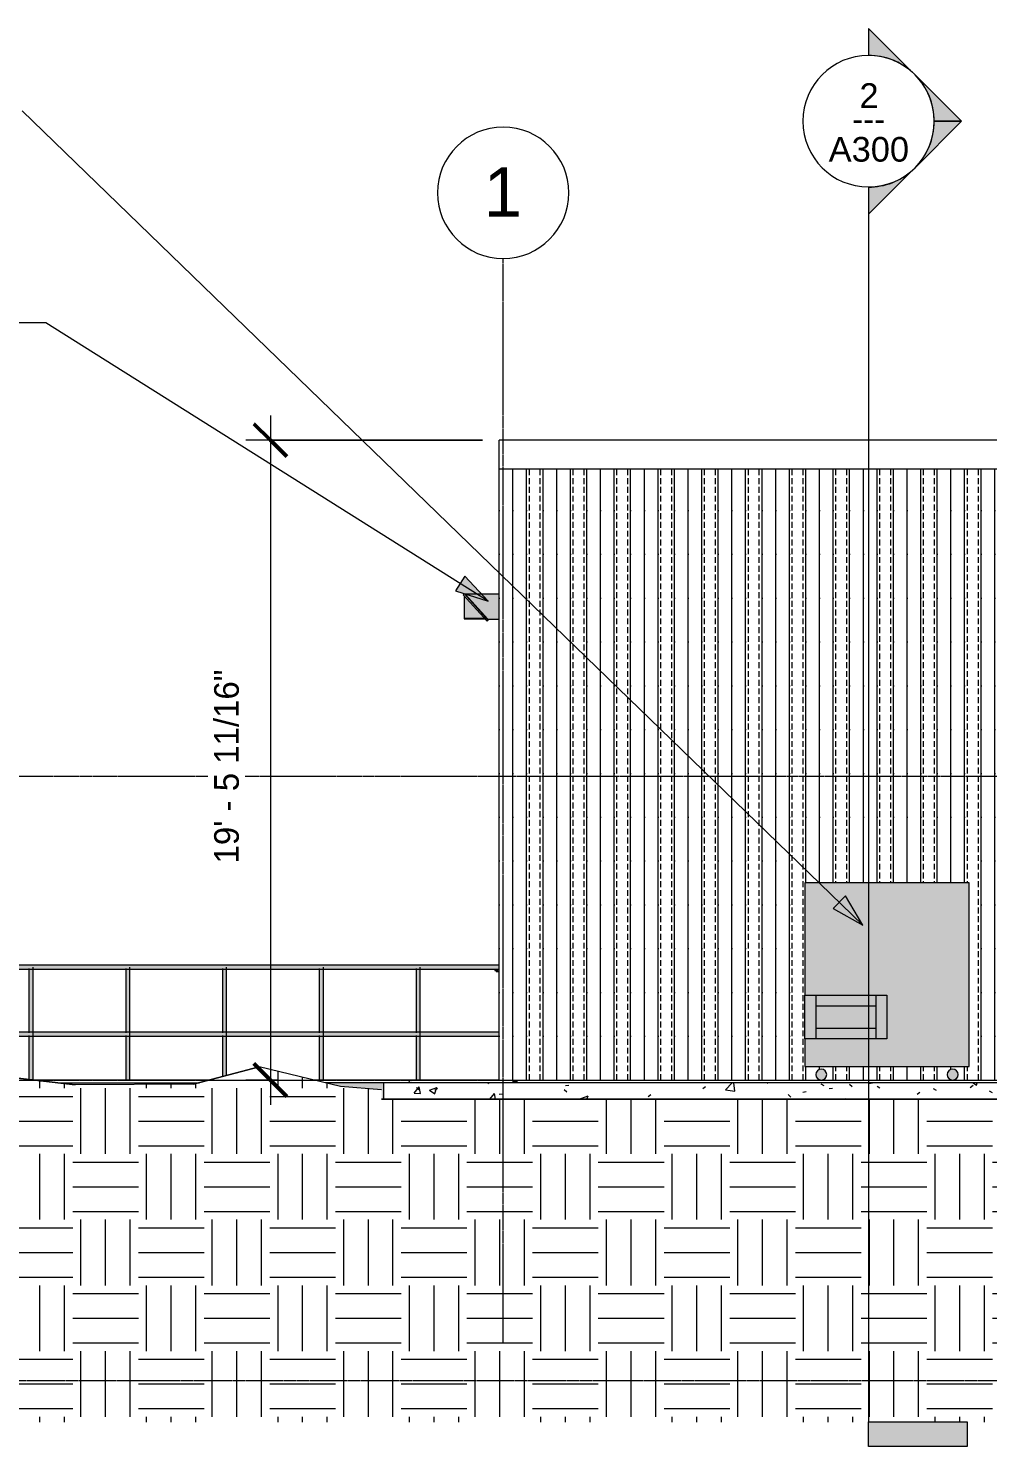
# Model space of a CAD drawing. Header units: inches. Extents: x -4221 to 4014, y -195 to 396.
# Drawn here: x -3741 to -3391, y -134 to 384 of the extents above; entities that cross this region are included whole.
import ezdxf

# ---------------------------------------------------------------- set-up
doc = ezdxf.new("R2010")
doc.units = ezdxf.units.IN
doc.header["$MEASUREMENT"] = 0
doc.linetypes.add('Aligning Line 1_8_', pattern=[0.25, 0.125, -0.125])
doc.linetypes.add('Grid Line 1_2_', pattern=[0.875, 0.5, -0.125, 0.125, -0.125])
for name, color, linetype, lineweight in [('A-ANNO-DIMS', 211, 'Continuous', 9), ('A-ANNO-DIMS-96', 211, 'Continuous', 9), ('A-DOOR', 31, 'Continuous', 9), ('A-FLOR-HRAL', 11, 'Continuous', 9), ('A-FLOR-LEVL', 51, 'Continuous', 9), ('A-ROOF', 132, 'Continuous', 13), ('A-WALL', 113, 'Continuous', 13), ('A-WALL-PATT', 111, 'Continuous', 20), ('C-BLDG-PADS', 91, 'Continuous', 9), ('C-TOPO', 7, 'Continuous', 9), ('E-LITE-EQPM', 33, 'Continuous', 9), ('G-ANNO-SYMB', 111, 'Aligning Line 1_8_', 9), ('G-ANNO-TEXT', 231, 'Continuous', 9), ('Q-SPCQ', 91, 'Continuous', 9), ('S-FNDN', 32, 'Continuous', 13), ('S-GRID', 1, 'Continuous', 9), ('S-GRID-IDEN', 1, 'Continuous', 9)]:
    doc.layers.add(name, color=color, linetype=linetype, lineweight=lineweight)
doc.styles.add('Arial', font='arial.ttf', dxfattribs={"height": 18})
doc.styles.add('Arial_1', font='arial.ttf', dxfattribs={"height": 9})
doc.styles.add('Century Gothic_1', font='', dxfattribs={"height": 9})
doc.styles.get('Century Gothic_1').set_extended_font_data('Century Gothic')
doc.dimstyles.new('OD__1_16__Tol__', dxfattribs={"dimscale": 12, "dimtxt": 9.397514, "dimasz": 1, "dimexe": 0.75, "dimexo": 0.5, "dimgap": 0.75, "dimtad": 1, "dimdec": 4, "dimrnd": 0.0625, "dimzin": 3, "dimdsep": 46, "dimlunit": 4, "dimtxsty": 'Century Gothic_1', "dimblk1": 'OBLIQUE', "dimblk2": 'OBLIQUE', "dimsah": 1, "dimcen": 0.09, "dimdle": 0.75, "dimazin": 0, "dimtfac": 1, "dimtdec": 4, "dimtix": 1, "dimtmove": 0, "dimatfit": 3, "dimfxl": 1, "dimtvp": 1, "dimtfill": 1, "dimfrac": 2, "dimtolj": 1, "dimtzin": 0, "dimarcsym": 2})
pattern_1 = [(90, (-3553.141, 0), (-16, 1e-15), [16, 0, 0, 0]), (90, (-3559.141, 0), (-16, 1e-15), [16, 0, 0, 0]), (90, (-3558.141, 0), (-16, 1e-15), [2.143, -13.857]), (90, (-3564.141, 0), (-16, 1e-15), [16, 0, 0, 0]), (90, (-3558.141, 3.214), (-16, 1e-15), [2.143, -13.857]), (90, (-3558.141, 6.429), (-16, 1e-15), [2.143, -13.857]), (90, (-3558.141, 9.643), (-16, 1e-15), [2.143, -13.857]), (90, (-3558.141, 12.857), (-16, 1e-15), [2.143, -13.857]), (90, (-3554.141, 0), (-16, 1e-15), [2.143, -13.857]), (90, (-3554.141, 3.214), (-16, 1e-15), [2.143, -13.857]), (90, (-3554.141, 6.429), (-16, 1e-15), [2.143, -13.857]), (90, (-3554.141, 9.643), (-16, 1e-15), [2.143, -13.857]), (90, (-3554.141, 12.857), (-16, 1e-15), [2.143, -13.857])]
pattern_2 = [(0, (-3004.96, 0), (24, 24), [24, -24]), (0, (-3004.96, 9), (24, 24), [24, -24]), (0, (-3004.96, 18), (24, 24), [24, -24]), (90, (-3001.96, 21), (-24, 24), [24, -24]), (90, (-2992.96, 21), (-24, 24), [24, -24]), (90, (-2983.96, 21), (-24, 24), [24, -24])]

# ---------------------------------------------------------------- blocks, each defined once
blk = doc.blocks.new('Railing - Lapeyre - 1 1_2_ Post-1355937-BUILDING ELEVATION - SOUTH')
at = {"layer": 'A-FLOR-HRAL'}
h = blk.add_hatch(color=256, dxfattribs=at)
h.paths.add_polyline_path([(-3598.47, 16.75), (-3598.47, 41.25), (-3599.04, 40.72), (-3599.34, 40.53), (-3599.48, 40.5), (-3599.46, 17.5), (-3599.34, 17.47), (-3599.04, 17.28), (-3598.56, 16.85)], flags=0)
h.paths.add_polyline_path([(-3599.21, 0), (-3598.47, 0), (-3598.47, 16.75), (-3599.04, 16.22), (-3599.39, 16.01), (-3599.48, 16), (-3599.44, 0), (-3599.23, 0)], flags=0)
h = blk.add_hatch(color=256, dxfattribs=at)
h.paths.add_polyline_path([(-3598.47, 16.75), (-3598.05, 17.29), (-3597.99, 17.5), (-3598, 40.61), (-3598.16, 40.89), (-3598.47, 41.25), (-3598.47, 16.93)], flags=0)
h.paths.add_polyline_path([(-3597.99, 0), (-3598.02, 16.16), (-3598.16, 16.39), (-3598.47, 16.75), (-3598.47, 0), (-3597.99, 0)], flags=0)
for p, q in [((-3599.49, 40.73), (-3599.49, 17.27)), ((-3597.99, 0), (-3597.99, 41.25)), ((-3599.49, 16.23), (-3599.49, 0))]:
    blk.add_line(p, q, dxfattribs=at)
blk = doc.blocks.new('Railing - Lapeyre - 1 1_2_ Post-V1-BUILDING ELEVATION - SOUTH')
at = {"layer": 'A-FLOR-HRAL'}
h = blk.add_hatch(color=256, dxfattribs=at)
h.paths.add_polyline_path([(-3669.18, 16.75), (-3669.18, 41.25), (-3669.75, 40.72), (-3670.13, 40.51), (-3670.2, 40.5), (-3670.17, 17.5), (-3670.06, 17.47), (-3669.75, 17.28), (-3669.28, 16.85)], flags=0)
h.paths.add_polyline_path([(-3670.2, 1.27), (-3669.18, 1.54), (-3669.18, 16.75), (-3669.75, 16.22), (-3670.13, 16.01), (-3670.2, 16), (-3670.2, 1.84)], flags=0)
h = blk.add_hatch(color=256, dxfattribs=at)
h.paths.add_polyline_path([(-3669.18, 16.75), (-3668.76, 17.28), (-3668.71, 17.5), (-3668.72, 40.63), (-3668.9, 40.91), (-3669.18, 41.25), (-3669.18, 16.9)], flags=0)
h.paths.add_polyline_path([(-3669.18, 1.54), (-3668.71, 1.66), (-3668.74, 16.16), (-3668.9, 16.41), (-3669.18, 16.75), (-3669.18, 2.16)], flags=0)
for p, q in [((-3670.2, 40.73), (-3670.2, 17.27)), ((-3668.7, 1.66), (-3668.7, 41.25)), ((-3670.2, 16.23), (-3670.2, 1.27))]:
    blk.add_line(p, q, dxfattribs=at)
blk = doc.blocks.new('Railing - Lapeyre - 1 1_2_ Post-V2-BUILDING ELEVATION - SOUTH')
at = {"layer": 'A-FLOR-HRAL'}
h = blk.add_hatch(color=256, dxfattribs=at)
h.paths.add_polyline_path([(-3739.89, 16.75), (-3739.89, 41.25), (-3740.47, 40.72), (-3740.83, 40.51), (-3740.91, 40.5), (-3740.89, 17.5), (-3740.77, 17.47), (-3740.47, 17.28), (-3739.99, 16.85)], flags=0)
h.paths.add_polyline_path([(-3739.89, 0.11), (-3739.89, 16.75), (-3740.47, 16.22), (-3740.83, 16.01), (-3740.91, 16), (-3740.87, 0.23), (-3739.93, 0.12)], flags=0)
h = blk.add_hatch(color=256, dxfattribs=at)
h.paths.add_polyline_path([(-3739.89, 16.75), (-3739.48, 17.28), (-3739.42, 17.5), (-3739.44, 40.64), (-3739.58, 40.88), (-3739.89, 41.25), (-3739.89, 16.87)], flags=0)
h.paths.add_polyline_path([(-3739.42, 0.06), (-3739.45, 16.16), (-3739.58, 16.38), (-3739.89, 16.75), (-3739.89, 0.11), (-3739.42, 0.06)], flags=0)
for p, q in [((-3740.91, 40.73), (-3740.91, 17.27)), ((-3739.41, 0.06), (-3739.41, 41.25)), ((-3740.91, 16.23), (-3740.91, 0.23))]:
    blk.add_line(p, q, dxfattribs=at)
blk = doc.blocks.new('Railing - Lapeyre - 1 1_2_ Post-V11-BUILDING ELEVATION - SOUTH')
at = {"layer": 'A-FLOR-HRAL'}
for points in [[(-3563.71, -1), (-3563.11, -1), (-3563.15, 0), (-3564.13, 0), (-3564.09, -1), (-3563.85, -1)], [(-3562.63, -1), (-3562.63, -1), (-3562.65, 0), (-3563.11, 0), (-3563.11, -1), (-3562.64, -1)]]:
    blk.add_hatch(color=256, dxfattribs=at).paths.add_polyline_path(points, flags=0)
for p, q in [((-3564.13, 0), (-3564.13, -1)), ((-3562.63, -1), (-3562.63, 0))]:
    blk.add_line(p, q, dxfattribs=at)
blk = doc.blocks.new('Railing - Railing-1341484-BUILDING ELEVATION - SOUTH')
at = {"layer": 'A-FLOR-HRAL'}
blk.add_hatch(color=256, dxfattribs=at).paths.add_polyline_path([(-3570.2, 41.25), (-3569.2, 41.25), (-3569.2, 42), (-4058.31, 41.97), (-4058.19, 41.78), (-4058.12, 41.44), (-4058.11, 41.25), (-3575.42, 41.25)], flags=0)
h = blk.add_hatch(color=256, dxfattribs=at)
h.paths.add_polyline_path([(-4057.63, 40.5), (-4023.63, 40.53), (-4023.32, 40.72), (-4022.75, 41.25), (-4058.11, 41.25), (-4057.69, 40.72), (-4057.63, 40.53)], flags=0)
h.paths.add_polyline_path([(-3987.39, 41.25), (-4022.74, 41.24), (-4022.33, 40.71), (-4022.28, 40.5), (-3988.27, 40.53), (-3987.97, 40.72), (-3987.42, 41.22)], flags=0)
h.paths.add_polyline_path([(-3952.04, 41.25), (-3987.37, 41.22), (-3986.98, 40.72), (-3986.92, 40.5), (-3952.91, 40.53), (-3952.61, 40.72), (-3952.08, 41.21)], flags=0)
h.paths.add_polyline_path([(-3916.68, 41.25), (-3952, 41.21), (-3951.62, 40.72), (-3951.56, 40.5), (-3917.56, 40.53), (-3917.25, 40.72), (-3916.73, 41.19)], flags=0)
h.paths.add_polyline_path([(-3881.32, 41.25), (-3916.68, 41.25), (-3916.26, 40.72), (-3916.2, 40.5), (-3882.2, 40.53), (-3881.9, 40.72), (-3881.39, 41.18)], flags=0)
h.paths.add_polyline_path([(-3845.96, 41.25), (-3881.32, 41.25), (-3880.91, 40.72), (-3880.85, 40.5), (-3846.84, 40.53), (-3846.54, 40.72), (-3846.05, 41.17)], flags=0)
h.paths.add_polyline_path([(-3810.61, 41.25), (-3845.96, 41.25), (-3845.55, 40.72), (-3845.49, 40.5), (-3811.48, 40.53), (-3811.18, 40.72), (-3810.7, 41.15)], flags=0)
h.paths.add_polyline_path([(-3775.25, 41.25), (-3810.59, 41.23), (-3810.19, 40.72), (-3810.13, 40.5), (-3776.13, 40.53), (-3775.74, 40.79), (-3775.36, 41.14)], flags=0)
h.paths.add_polyline_path([(-3739.89, 41.25), (-3775.25, 41.25), (-3774.84, 40.72), (-3774.78, 40.5), (-3740.77, 40.53), (-3740.4, 40.78), (-3740.02, 41.13)], flags=0)
h.paths.add_polyline_path([(-3726.97, 40.5), (-3705.41, 40.53), (-3705.06, 40.76), (-3704.54, 41.25), (-3739.89, 41.25), (-3739.48, 40.72), (-3739.42, 40.5)], flags=0)
h.paths.add_polyline_path([(-3704.06, 40.5), (-3670.03, 40.54), (-3669.71, 40.75), (-3669.18, 41.25), (-3704.54, 41.25), (-3704.12, 40.72), (-3704.06, 40.51)], flags=0)
h.paths.add_polyline_path([(-3633.82, 41.25), (-3669.18, 41.25), (-3668.76, 40.72), (-3668.71, 40.5), (-3634.68, 40.54), (-3634.37, 40.74), (-3633.99, 41.08)], flags=0)
h.paths.add_polyline_path([(-3598.47, 41.25), (-3633.82, 41.25), (-3633.41, 40.72), (-3633.35, 40.5), (-3599.33, 40.53), (-3599.03, 40.73), (-3598.64, 41.07)], flags=0)
h.paths.add_polyline_path([(-3569.2, 40.5), (-3569.2, 41.25), (-3598.47, 41.25), (-3598.05, 40.72), (-3597.99, 40.5), (-3570.2, 40.5)], flags=0)
h = blk.add_hatch(color=256, dxfattribs=at)
h.paths.add_polyline_path([(-4022.75, 16.75), (-4023.32, 17.28), (-4023.63, 17.47), (-4023.77, 17.5), (-4057.63, 17.47), (-4057.64, 17.4), (-4057.79, 17.12), (-4058.11, 16.75), (-4022.87, 16.75)], flags=0)
h.paths.add_polyline_path([(-3987.39, 16.75), (-3987.97, 17.28), (-3988.27, 17.47), (-3988.41, 17.5), (-4022.28, 17.47), (-4022.28, 17.39), (-4022.45, 17.11), (-4022.75, 16.75), (-3987.52, 16.75)], flags=0)
h.paths.add_polyline_path([(-3952.04, 16.75), (-3952.61, 17.28), (-3952.91, 17.47), (-3953.06, 17.5), (-3986.92, 17.46), (-3986.93, 17.38), (-3987.1, 17.1), (-3987.39, 16.75), (-3952.16, 16.75)], flags=0)
h.paths.add_polyline_path([(-3916.68, 16.75), (-3917.25, 17.28), (-3917.62, 17.49), (-3917.7, 17.5), (-3951.56, 17.46), (-3951.58, 17.37), (-3951.75, 17.09), (-3952.04, 16.75), (-3916.8, 16.75)], flags=0)
h.paths.add_polyline_path([(-3881.32, 16.75), (-3881.9, 17.28), (-3882.26, 17.49), (-3882.34, 17.5), (-3916.2, 17.47), (-3916.22, 17.37), (-3916.41, 17.07), (-3916.68, 16.75), (-3881.45, 16.75)], flags=0)
h.paths.add_polyline_path([(-3845.96, 16.75), (-3846.54, 17.28), (-3846.9, 17.49), (-3846.99, 17.5), (-3880.85, 17.47), (-3880.87, 17.36), (-3881.01, 17.13), (-3881.32, 16.75), (-3846.09, 16.75)], flags=0)
h.paths.add_polyline_path([(-3810.61, 16.75), (-3811.18, 17.28), (-3811.53, 17.49), (-3811.63, 17.5), (-3845.49, 17.47), (-3845.52, 17.35), (-3845.65, 17.13), (-3845.96, 16.75), (-3810.73, 16.75)], flags=0)
h.paths.add_polyline_path([(-3775.25, 16.75), (-3775.82, 17.28), (-3776.17, 17.49), (-3776.27, 17.5), (-3810.13, 17.47), (-3810.17, 17.34), (-3810.29, 17.13), (-3810.59, 16.75), (-3775.37, 16.75)], flags=0)
h.paths.add_polyline_path([(-3739.89, 16.75), (-3740.47, 17.28), (-3740.8, 17.48), (-3740.92, 17.5), (-3774.78, 17.47), (-3774.81, 17.33), (-3774.94, 17.13), (-3775.25, 16.75), (-3740.02, 16.75)], flags=0)
h.paths.add_polyline_path([(-3704.54, 16.75), (-3705.11, 17.28), (-3705.44, 17.48), (-3705.51, 17.5), (-3739.42, 17.47), (-3739.46, 17.32), (-3739.58, 17.13), (-3739.89, 16.75), (-3704.66, 16.75)], flags=0)
h.paths.add_polyline_path([(-3669.18, 16.75), (-3669.75, 17.28), (-3670.08, 17.48), (-3670.2, 17.5), (-3704.06, 17.47), (-3704.11, 17.31), (-3704.22, 17.13), (-3704.54, 16.75), (-3669.3, 16.75)], flags=0)
h.paths.add_polyline_path([(-3633.82, 16.75), (-3634.42, 17.3), (-3634.71, 17.48), (-3634.84, 17.5), (-3668.71, 17.47), (-3668.75, 17.31), (-3668.87, 17.13), (-3669.18, 16.75), (-3633.95, 16.75)], flags=0)
h.paths.add_polyline_path([(-3598.47, 16.75), (-3599.05, 17.29), (-3599.35, 17.48), (-3599.49, 17.5), (-3633.35, 17.47), (-3633.4, 17.3), (-3633.51, 17.13), (-3633.82, 16.75), (-3598.59, 16.75)], flags=0)
h.paths.add_polyline_path([(-3570.2, 16.75), (-3569.2, 16.75), (-3569.2, 17.5), (-3597.99, 17.47), (-3598, 17.4), (-3598.15, 17.13), (-3598.47, 16.75), (-3580.65, 16.75)], flags=0)
h = blk.add_hatch(color=256, dxfattribs=at)
h.paths.add_polyline_path([(-4057.63, 16), (-4023.63, 16.03), (-4023.32, 16.22), (-4022.75, 16.75), (-4058.11, 16.75), (-4057.69, 16.22), (-4057.63, 16.03)], flags=0)
h.paths.add_polyline_path([(-3987.39, 16.75), (-4022.74, 16.74), (-4022.33, 16.21), (-4022.28, 16), (-3988.27, 16.03), (-3987.97, 16.22), (-3987.42, 16.72)], flags=0)
h.paths.add_polyline_path([(-3952.04, 16.75), (-3987.37, 16.72), (-3986.98, 16.22), (-3986.92, 16), (-3952.91, 16.03), (-3952.61, 16.22), (-3952.08, 16.71)], flags=0)
h.paths.add_polyline_path([(-3916.68, 16.75), (-3952, 16.71), (-3951.62, 16.22), (-3951.56, 16), (-3917.56, 16.03), (-3917.25, 16.22), (-3916.73, 16.69)], flags=0)
h.paths.add_polyline_path([(-3881.32, 16.75), (-3916.68, 16.75), (-3916.26, 16.22), (-3916.2, 16), (-3882.2, 16.03), (-3881.9, 16.22), (-3881.39, 16.68)], flags=0)
h.paths.add_polyline_path([(-3845.96, 16.75), (-3881.32, 16.75), (-3880.91, 16.22), (-3880.85, 16), (-3846.84, 16.03), (-3846.54, 16.22), (-3846.05, 16.67)], flags=0)
h.paths.add_polyline_path([(-3845.49, 16), (-3811.48, 16.03), (-3811.18, 16.22), (-3810.61, 16.75), (-3845.96, 16.75), (-3845.55, 16.22), (-3845.49, 16.01)], flags=0)
h.paths.add_polyline_path([(-3810.13, 16), (-3776.13, 16.03), (-3775.74, 16.29), (-3775.25, 16.75), (-3810.59, 16.73), (-3810.19, 16.22), (-3810.13, 16.01)], flags=0)
h.paths.add_polyline_path([(-3739.89, 16.75), (-3775.25, 16.75), (-3774.84, 16.22), (-3774.78, 16), (-3740.77, 16.03), (-3740.4, 16.28), (-3740.02, 16.63)], flags=0)
h.paths.add_polyline_path([(-3704.54, 16.75), (-3739.89, 16.75), (-3739.48, 16.22), (-3739.42, 16), (-3705.41, 16.03), (-3705.06, 16.26), (-3704.67, 16.61)], flags=0)
h.paths.add_polyline_path([(-3669.18, 16.75), (-3704.54, 16.75), (-3704.12, 16.22), (-3704.06, 16), (-3670.03, 16.04), (-3669.71, 16.25), (-3669.33, 16.6)], flags=0)
h.paths.add_polyline_path([(-3633.82, 16.75), (-3669.18, 16.75), (-3668.76, 16.22), (-3668.71, 16), (-3634.68, 16.04), (-3634.37, 16.24), (-3633.99, 16.58)], flags=0)
h.paths.add_polyline_path([(-3598.47, 16.75), (-3633.82, 16.75), (-3633.41, 16.22), (-3633.35, 16), (-3599.33, 16.03), (-3599.03, 16.23), (-3598.64, 16.57)], flags=0)
h.paths.add_polyline_path([(-3569.2, 16), (-3569.2, 16.75), (-3598.47, 16.75), (-3598.05, 16.22), (-3597.99, 16), (-3580.65, 16)], flags=0)
for p, q in [((-3569.2, 42), (-4058.38, 42)), ((-4058.38, 40.5), (-3569.2, 40.5)), ((-3569.2, 17.5), (-4058.38, 17.5)), ((-4058.38, 16), (-3569.2, 16))]:
    blk.add_line(p, q, dxfattribs=at)
for name, p in [('Railing - Lapeyre - 1 1_2_ Post-V2-BUILDING ELEVATION - SOUTH', (0, 0)), ('Railing - Lapeyre - 1 1_2_ Post-1355937-BUILDING ELEVATION - SOUTH', (-106.07, 0)), ('Railing - Lapeyre - 1 1_2_ Post-V1-BUILDING ELEVATION - SOUTH', (0, 0)), ('Railing - Lapeyre - 1 1_2_ Post-1355937-BUILDING ELEVATION - SOUTH', (-35.36, 0)), ('Railing - Lapeyre - 1 1_2_ Post-1355937-BUILDING ELEVATION - SOUTH', (0, 0)), ('Railing - Lapeyre - 1 1_2_ Post-V11-BUILDING ELEVATION - SOUTH', (0, 0))]:
    blk.add_blockref(name, p)
blk = doc.blocks.new('Trash_Bin_3753 - 6-Yard Bin-1391954-BUILDING ELEVATION - SOUTH')
at = {"layer": 'Q-SPCQ'}
h = blk.add_hatch(color=256, dxfattribs=at)
h.paths.add_polyline_path([(-3457.5, 5), (-3397.5, 5), (-3397.5, 72), (-3457.5, 72), (-3457.5, 31), (-3427.5, 31), (-3427.5, 15), (-3457.5, 15)], flags=0)
h.paths.add_polyline_path([(-3452.33, 19), (-3431.5, 19), (-3431.5, 27), (-3453.5, 27), (-3453.5, 19)], flags=0)
for points in [[(-3455.23, 15), (-3453.5, 15), (-3453.5, 31), (-3457.5, 31), (-3457.5, 15)], [(-3453.5, 27), (-3431.5, 27), (-3431.5, 31), (-3453.5, 31)], [(-3427.5, 15), (-3427.5, 31), (-3431.5, 31), (-3431.5, 15)], [(-3434.32, 15), (-3431.5, 15), (-3431.5, 19), (-3453.5, 19), (-3453.5, 15)]]:
    blk.add_hatch(color=256, dxfattribs=at).paths.add_polyline_path(points, flags=0)
h = blk.add_hatch(color=256, dxfattribs=at)
h.paths.add_polyline_path([(-3451.5, 0), (-3450.98, 0.07), (-3450.5, 0.27), (-3450.09, 0.59), (-3449.77, 1), (-3449.57, 1.48), (-3449.5, 2), (-3449.57, 2.52), (-3449.77, 3), (-3450.09, 3.41), (-3450.5, 3.73), (-3450.98, 3.93), (-3451.5, 4), (-3452.02, 3.93), (-3452.5, 3.73), (-3452.92, 3.41), (-3453.23, 3), (-3453.43, 2.52), (-3453.5, 1.98), (-3453.43, 1.48), (-3453.23, 1), (-3452.92, 0.59), (-3452.5, 0.27), (-3452.02, 0.07)], flags=0)
h.paths.add_polyline_path([(-3403.5, 0), (-3402.98, 0.07), (-3402.5, 0.27), (-3402.09, 0.59), (-3401.77, 1), (-3401.57, 1.48), (-3401.5, 2), (-3401.57, 2.52), (-3401.77, 3), (-3402.09, 3.41), (-3402.5, 3.73), (-3402.98, 3.93), (-3403.5, 4), (-3404.02, 3.93), (-3404.5, 3.73), (-3404.92, 3.41), (-3405.23, 3), (-3405.43, 2.52), (-3405.5, 1.98), (-3405.43, 1.48), (-3405.23, 1), (-3404.92, 0.59), (-3404.5, 0.27), (-3404.02, 0.07)], flags=0)
for p, q in [((-3397.5, 72), (-3457.5, 72)), ((-3457.5, 72), (-3457.5, 31)), ((-3397.5, 5), (-3397.5, 72)), ((-3457.5, 31), (-3453.5, 31)), ((-3457.5, 15), (-3457.5, 31)), ((-3453.5, 31), (-3431.5, 31)), ((-3453.5, 31), (-3453.5, 27)), ((-3453.5, 27), (-3453.5, 19)), ((-3431.5, 27), (-3453.5, 27)), ((-3431.5, 31), (-3427.5, 31)), ((-3431.5, 27), (-3431.5, 31)), ((-3431.5, 19), (-3431.5, 27)), ((-3427.5, 31), (-3427.5, 15)), ((-3453.5, 19), (-3431.5, 19)), ((-3453.5, 19), (-3453.5, 15)), ((-3431.5, 15), (-3431.5, 19)), ((-3453.5, 15), (-3457.5, 15)), ((-3457.5, 15), (-3457.5, 5)), ((-3431.5, 15), (-3453.5, 15)), ((-3427.5, 15), (-3431.5, 15)), ((-3457.5, 5), (-3397.5, 5))]:
    blk.add_line(p, q, dxfattribs=at)
for centre, start, end in [((-3451.5, 2), 0, 180), ((-3451.5, 2), 180, 360), ((-3403.5, 2), 0, 180), ((-3403.5, 2), 180, 360)]:
    blk.add_arc(centre, 2, start, end, dxfattribs=at)
blk = doc.blocks.new('Door-Passage-Single-Flush - 36_ x 80_-1396074-BUILDING ELEVATION - SOUTH')
at = {"layer": 'A-DOOR'}
for points in [[(-3570.29, 39.61), (-3570.24, 39.61), (-3569.7, 39.66), (-3569.73, 39.9), (-3569.76, 40), (-3570.65, 40), (-3570.58, 39.74), (-3570.46, 39.65), (-3570.34, 39.61)], [(-3570.46, 40), (-3569.76, 40), (-3569.7, 40.34), (-3569.73, 40.37), (-3569.79, 40.36), (-3570.24, 40.39), (-3570.57, 40.28), (-3570.64, 40.12), (-3570.62, 40), (-3570.55, 40)], [(-3569.7, 40), (-3569.2, 40.04), (-3569.2, 40.39), (-3569.7, 40.37), (-3569.7, 40.1)], [(-3569.7, 39.61), (-3569.2, 39.64), (-3569.2, 40), (-3569.7, 40), (-3569.7, 39.62)]]:
    blk.add_hatch(color=256, dxfattribs=at).paths.add_polyline_path(points, flags=0)
for p, q in [((-3569.2, 40.39), (-3569.7, 40.39)), ((-3569.7, 39.61), (-3569.2, 39.61))]:
    blk.add_line(p, q, dxfattribs=at)
at = {"layer": 'A-DOOR', "flags": 128}
for points in [[(-3570.2, 40.39), (-3570.21, 40.39), (-3570.22, 40.39), (-3570.23, 40.39), (-3570.24, 40.39), (-3570.25, 40.39), (-3570.26, 40.39), (-3570.27, 40.39), (-3570.27, 40.39), (-3570.28, 40.39), (-3570.28, 40.39), (-3570.28, 40.39), (-3570.29, 40.39), (-3570.29, 40.39), (-3570.29, 40.39)], [(-3570.29, 39.61), (-3570.29, 39.61), (-3570.29, 39.61), (-3570.29, 39.61), (-3570.28, 39.61), (-3570.28, 39.61), (-3570.27, 39.61), (-3570.27, 39.61), (-3570.26, 39.61), (-3570.25, 39.61), (-3570.24, 39.61), (-3570.23, 39.61), (-3570.22, 39.61), (-3570.21, 39.61), (-3570.2, 39.61), (-3570.19, 39.61), (-3570.17, 39.61), (-3570.16, 39.61), (-3570.14, 39.61), (-3570.13, 39.61), (-3570.11, 39.61), (-3570.09, 39.61), (-3570.08, 39.61), (-3570.06, 39.61), (-3570.04, 39.61), (-3570.02, 39.61), (-3570, 39.61), (-3569.98, 39.61), (-3569.96, 39.61), (-3569.94, 39.61), (-3569.91, 39.61), (-3569.89, 39.61), (-3569.87, 39.61), (-3569.85, 39.61), (-3569.82, 39.61), (-3569.8, 39.61), (-3569.78, 39.61), (-3569.75, 39.61), (-3569.73, 39.61), (-3569.71, 39.61), (-3569.7, 39.61)], [(-3569.7, 40.39), (-3569.72, 40.39), (-3569.75, 40.39), (-3569.77, 40.39), (-3569.79, 40.39), (-3569.82, 40.39), (-3569.84, 40.39), (-3569.86, 40.39), (-3569.89, 40.39), (-3569.91, 40.39), (-3569.93, 40.39), (-3569.95, 40.39), (-3569.97, 40.39), (-3569.99, 40.39), (-3570.01, 40.39), (-3570.03, 40.39), (-3570.05, 40.39), (-3570.07, 40.39), (-3570.09, 40.39), (-3570.11, 40.39), (-3570.12, 40.39), (-3570.14, 40.39), (-3570.15, 40.39), (-3570.17, 40.39), (-3570.18, 40.39), (-3570.2, 40.39)]]:
    blk.add_lwpolyline(points, dxfattribs=at)
at = {"layer": 'A-DOOR'}
for start, end in [(150, 180), (180, 210), (82.7725, 90), (270, 277.2275)]:
    blk.add_arc((-3570.29, 40), 0.394, start, end, dxfattribs=at)
blk = doc.blocks.new('Pathway_Cooper_Streetworks_WKP_Pak_Glass - Pathway_Cooper_Streetworks_WKP_Pak_Glass-1556231-BUILDING ELEVATION - SOUTH')
at = {"layer": 'E-LITE-EQPM'}
for points in [[(-3573.5, 167.52), (-3573.14, 167.85), (-3581.88, 177.56), (-3582.25, 177.24), (-3574.23, 168.34)], [(-3581.47, 168.44), (-3574.32, 168.44), (-3581.9, 176.85), (-3581.95, 176.83), (-3581.95, 168.44), (-3581.56, 168.44)], [(-3573.43, 168.17), (-3573.3, 168.29), (-3581.47, 177.36), (-3581.59, 177.24), (-3573.58, 168.34)], [(-3573.34, 168.34), (-3569.2, 168.34), (-3569.2, 177.46), (-3581.56, 177.46), (-3581.47, 177.36)]]:
    blk.add_hatch(color=256, dxfattribs=at).paths.add_polyline_path(points, flags=0)
for p, q in [((-3581.88, 177.56), (-3582.25, 177.24)), ((-3582.25, 177.24), (-3573.5, 167.52)), ((-3581.9, 176.85), (-3581.95, 176.83)), ((-3581.9, 176.85), (-3581.95, 176.83)), ((-3581.95, 176.83), (-3581.95, 168.44)), ((-3581.95, 176.83), (-3581.95, 168.44)), ((-3573.14, 167.85), (-3581.88, 177.56)), ((-3581.85, 168.54), (-3581.85, 176.8)), ((-3581.47, 177.36), (-3581.59, 177.24)), ((-3569.2, 177.46), (-3581.56, 177.46)), ((-3581.56, 177.46), (-3581.47, 177.36)), ((-3573.3, 168.29), (-3581.47, 177.36)), ((-3581.95, 168.44), (-3574.32, 168.44)), ((-3581.95, 168.44), (-3574.32, 168.44)), ((-3574.41, 168.54), (-3581.85, 168.54)), ((-3573.14, 167.85), (-3573.5, 167.52)), ((-3573.3, 168.29), (-3573.43, 168.17)), ((-3573.34, 168.34), (-3569.2, 168.34))]:
    blk.add_line(p, q, dxfattribs=at)
blk = doc.blocks.new('Section - 3_32_ x 3_8_-54337-BUILDING ELEVATION - SOUTH')
at = {"layer": 'G-ANNO-SYMB', "linetype": 'Continuous'}
blk.add_hatch(color=256, dxfattribs=at).paths.add_polyline_path([(-2512.89, -185.81), (-2548.89, -185.81), (-2548.89, -194.81), (-2512.89, -194.81)], flags=0)
for p, q in [((-2548.89, -194.81), (-2548.89, -185.81)), ((-2548.89, -185.81), (-2512.89, -185.81)), ((-2512.89, -185.81), (-2512.89, -194.81)), ((-2512.89, -194.81), (-2548.89, -194.81))]:
    blk.add_line(p, q, dxfattribs=at)
blk = doc.blocks.new('Section - Section Head - Filled-22785-BUILDING ELEVATION - SOUTH')
at = {"layer": 'G-ANNO-SYMB', "linetype": 'Continuous'}
h = blk.add_hatch(color=256, dxfattribs=at)
edge = h.paths.add_edge_path(flags=0)
edge.add_arc((-2548.89, 275.7), 24.03, 47.9216, 90)
edge.add_line((-2548.89, 299.73), (-2548.89, 309.64))
edge.add_line((-2548.89, 309.64), (-2532.79, 293.53))
h = blk.add_hatch(color=256, dxfattribs=at)
edge = h.paths.add_edge_path(flags=0)
edge.add_line((-2531.92, 292.67), (-2514.95, 275.7))
edge.add_line((-2514.95, 275.7), (-2524.89, 275.7))
edge.add_arc((-2548.89, 275.7), 24, 360, 405)
h = blk.add_hatch(color=256, dxfattribs=at)
edge = h.paths.add_edge_path(flags=0)
edge.add_arc((-2548.89, 275.7), 24, 315, 360)
edge.add_line((-2524.89, 275.7), (-2514.95, 275.7))
edge.add_line((-2514.95, 275.7), (-2531.92, 258.73))
h = blk.add_hatch(color=256, dxfattribs=at)
edge = h.paths.add_edge_path(flags=0)
edge.add_line((-2532.79, 257.86), (-2548.89, 241.76))
edge.add_line((-2548.89, 241.76), (-2548.89, 251.67))
edge.add_arc((-2548.89, 275.7), 24.03, 270, 312.0784)
for p, q in [((-2532.79, 293.53), (-2548.89, 309.64)), ((-2548.89, 309.64), (-2548.89, 299.73)), ((-2514.95, 275.7), (-2531.92, 292.67)), ((-2531.92, 258.73), (-2514.95, 275.7)), ((-2524.89, 275.7), (-2514.95, 275.7)), ((-2514.95, 275.7), (-2524.89, 275.7)), ((-2548.89, 241.76), (-2532.79, 257.86)), ((-2548.89, 251.67), (-2548.89, 241.76))]:
    blk.add_line(p, q, dxfattribs=at)
for centre, radius, start, end in [((-2548.89, 275.73), 24, 90, 270), ((-2548.89, 275.73), 24, 270, 90), ((-2548.89, 275.7), 24.03, 47.9216, 90), ((-2548.89, 275.7), 24, 360, 45), ((-2548.89, 275.7), 24, 315, 360), ((-2548.89, 275.7), 24.03, 270, 312.0784)]:
    blk.add_arc(centre, radius, start, end, dxfattribs=at)
blk = doc.blocks.new('Grid - Grid Head - Circle-50561-BUILDING ELEVATION - SOUTH')
at = {"layer": 'S-GRID-IDEN'}
for start, end in [(0, 180), (180, 360)]:
    blk.add_arc((-2877.2, 324), 24, start, end, dxfattribs=at)
blk = doc.blocks.new('DIMBLOCK1-BUILDING ELEVATION - SOUTH')
at = {"layer": 'A-ANNO-DIMS-96', "lineweight": 50}
for p, q in [((-3652.72, 233.68), (-3658.72, 239.68)), ((-3652.72, 233.68), (-3646.72, 227.68)), ((-3652.72, 0), (-3658.72, 6)), ((-3652.72, 0), (-3646.72, -6))]:
    blk.add_line(p, q, dxfattribs=at)
at = {"layer": 'A-ANNO-DIMS-96'}
for p, q in [((-3652.72, 242.68), (-3652.72, -9)), ((-3575.2, 233.68), (-3661.72, 233.68)), ((-3652.72, 233.68), (-3575.2, 233.68)), ((-3650.23, 0), (-3661.72, 0)), ((-3652.72, 0), (-3650.23, 0))]:
    blk.add_line(p, q, dxfattribs=at)
at = {"layer": 'A-ANNO-DIMS-96', "color": 0, "insert": (-3673.26, 79.1), "char_height": 9, "width": 90.5741, "attachment_point": 1, "rotation": 90, "line_spacing_factor": 0.984502, "style": 'Century Gothic_1', "bg_fill": 3, "box_fill_scale": 1.25, "bg_fill_color": 256, "bg_fill_true_color": 13158600, "bg_fill_transparency": 0}
blk.add_mtext('19\' - 5 11/16"', dxfattribs=at)
blk = doc.blocks.new('_Oblique')
at = {"color": 0, "linetype": 'ByBlock', "lineweight": -2}
blk.add_line((-0.5, -0.5), (0.5, 0.5), dxfattribs=at)

msp = doc.modelspace()

# ---------------------------------------------------------------- hatches: boundary and pattern name
at = {"layer": 'A-WALL-PATT', "lineweight": 9}
h = msp.add_hatch(dxfattribs=at)
h.set_pattern_fill('FP_5', color=9, style=0, pattern_type=2)
h.set_pattern_definition(pattern_1)
h.paths.add_polyline_path([(-3567.70312, 0), (-3559.07825, 0), (-3559.07825, 223.1824), (-3569.20325, 223.1824), (-3569.20325, 0), (-3567.70325, 0)], flags=0)
h = msp.add_hatch(dxfattribs=at)
h.set_pattern_fill('FP_5', color=9, style=0, pattern_type=2)
h.set_pattern_definition(pattern_1)
h.paths.add_polyline_path([(-3402.98345, 0), (-3360.20325, 0), (-3360.20325, 168.33689), (-3364.34314, 168.33689), (-3364.29801, 168.28677), (-3364.42671, 168.17088), (-3364.13728, 167.84943), (-3364.49885, 167.52387), (-3365.32234, 168.43845), (-3372.95325, 168.43845), (-3372.91069, 176.84679), (-3372.91627, 176.87237), (-3373.24526, 177.23774), (-3372.88368, 177.5633), (-3372.59425, 177.24185), (-3372.46788, 177.36032), (-3372.55933, 177.46189), (-3360.20325, 177.46189), (-3360.20325, 223.1824), (-3559.07825, 223.1824), (-3559.07825, 0), (-3403.50108, 0)], flags=0)
h.paths.add_polyline_path([(-3451.50108, 0), (-3452.01872, 0.06815), (-3452.50108, 0.26795), (-3452.9153, 0.58579), (-3453.23314, 1), (-3453.43294, 1.48236), (-3453.50108, 2), (-3453.43294, 2.51764), (-3453.23314, 3), (-3452.9153, 3.41421), (-3452.50108, 3.73205), (-3452.01872, 3.93185), (-3451.50108, 4), (-3450.98345, 3.93185), (-3450.50108, 3.73205), (-3450.08687, 3.41421), (-3449.76903, 3), (-3449.56923, 2.51764), (-3449.50324, 1.98359), (-3449.56923, 1.48236), (-3449.76903, 1), (-3450.08687, 0.58579), (-3450.50108, 0.26795), (-3450.98345, 0.06815)], flags=0)
h.paths.add_polyline_path([(-3403.50108, 0), (-3404.01872, 0.06815), (-3404.50108, 0.26795), (-3404.9153, 0.58579), (-3405.23314, 1), (-3405.43294, 1.48236), (-3405.50108, 2), (-3405.43294, 2.51764), (-3405.23314, 3), (-3404.9153, 3.41421), (-3404.50108, 3.73205), (-3404.01872, 3.93185), (-3403.50108, 4), (-3402.98345, 3.93185), (-3402.50108, 3.73205), (-3402.08687, 3.41421), (-3401.76903, 3), (-3401.56923, 2.51764), (-3401.50324, 1.98359), (-3401.56923, 1.48236), (-3401.76903, 1), (-3402.08687, 0.58579), (-3402.50108, 0.26795), (-3402.98345, 0.06815)], flags=0)
h.paths.add_polyline_path([(-3402.98345, 5), (-3457.50108, 5), (-3457.50108, 72), (-3397.50108, 72), (-3397.50108, 5), (-3402.08687, 5)], flags=0)
h = msp.add_hatch(dxfattribs=at)
h.set_pattern_fill('FP_8', color=9, style=0, pattern_type=2)
h.set_pattern_definition([(0, (-3333.684, 0), (28.554, 7.68), [1.178, -20.238, 1.178, -20.238, -114.217]), (0, (-3333.684, 0), (28.554, 7.68), [-42.831, 1.178, -41.653, 1.178, -20.238, -49.97]), (0, (-3333.684, 0), (28.554, 7.68), [-107.078, 1.178, -13.099, 1.178, -34.515]), (118.22, (-3322.976, 3.84), (-20.45921, 22.76452), [1.245, -21.399, 1.245, -21.399, -120.772]), (118.22, (-3322.976, 3.84), (-20.45921, 22.76452), [-45.29, 1.245, -44.044, 1.245, -21.399, -52.838]), (118.22, (-3322.976, 3.84), (-20.45921, 22.76452), [-113.224, 1.245, -13.851, 1.245, -36.496]), (241.78, (-3319.407, 19.2), (-8.09482, -30.44391), [1.245, -21.399, 1.245, -21.399, -120.772]), (241.78, (-3319.407, 19.2), (-8.09482, -30.44391), [-45.29, 1.245, -44.044, 1.245, -21.399, -52.838]), (241.78, (-3319.407, 19.2), (-8.09482, -30.44391), [-113.224, 1.245, -13.851, 1.245, -36.496])])
h.paths.add_polyline_path([(-3580.64797, -1), (-3567.70325, -1), (-3567.70325, 0), (-3636.88994, 0), (-3632.73915, -1), (-3611.40285, -1)], flags=0)
h.paths.add_polyline_path([(-3725.5764, -1), (-3678.75918, -1), (-3674.9823, 0), (-3738.89478, 0), (-3730.15377, -1)], flags=0)
at = {"layer": 'C-BLDG-PADS'}
h = msp.add_hatch(color=256, dxfattribs=at)
h.paths.add_polyline_path([(-3627.15055, -1), (-3632.73915, -1), (-3627.15056, -2.34639), (-3627.15055, -1.55327)], flags=0)
h.paths.add_polyline_path([(-3611.40285, -7), (-3611.40285, -1), (-3627.15055, -1), (-3627.15041, -2.34641), (-3612.113, -3.55007), (-3612.09214, -7)], flags=0)
h.paths.add_polyline_path([(-3723.97821, -1.70649), (-3680.8486, -1.55321), (-3678.75918, -1), (-3730.15377, -1), (-3725.31766, -1.55327)], flags=0)
h = msp.add_hatch(dxfattribs=at)
h.set_pattern_fill('FP_2', color=256, style=0, pattern_type=2)
h.set_pattern_definition([(50, (-3004.96, 0), (27.5427, -2.4099), [2.88, -31.68]), (355, (-3004.96, 0), (-5.3278, 28.8843), [2.304, -25.344]), (100.451, (-3002.666, -0.2), (22.2153, 26.4739), [2.448, -26.924]), (46.184, (-3004.96, 7.68), (40.9819, -6.3564), [4.32, -47.52]), (96.636, (-3001.546, 7.15), (35.8907, 37.4062), [3.671, -40.386]), (351.184, (-3004.96, 7.68), (35.891, 37.4062), [3.456, -38.016]), (21, (-3001.12, 5.76), (22.921, -15.4607), [2.88, -31.68]), (326, (-3001.12, 5.76), (9.3435, 27.8457), [2.304, -25.344]), (71.451, (-2999.21, 4.472), (32.2648, 12.3844), [2.448, -26.924]), (37.5, (-3004.961, 0), (0.46686, 12.7827), [1.267, -23.77, 1.267, -24.461, -25.44]), (37.5, (-3004.961, 0), (0.46686, 12.7827), [-50.765, 1.267, -24.173]), (7.5, (-3004.961, 0), (10.1016, 15.1451), [1.267, -13.402, 1.267, -23.194, -9.696]), (7.5, (-3004.961, 0), (10.1016, 15.1451), [-39.13, 1.267, -8.429]), (327.5, (-3013.524, 0), (20.49916, -0.86578), [1.267, -8.333, 1.267, -28.685, -39.744]), (327.5, (-3013.524, 0), (20.49916, -0.86578), [-39.552, 1.267, -38.477]), (317.5, (-3017.364, 0), (22.3948, 3.8443), [1.267, -11.213, 1.267, -18.624, -28.224]), (317.5, (-3017.364, 0), (22.3948, 3.8443), [-32.371, 1.267, -26.957])])
h.paths.add_polyline_path([(-3037.1586, -7), (-3028.39075, -7), (-3028.39075, -1), (-3611.40285, -1), (-3611.40285, -7), (-3074.20325, -7)], flags=0)
at = {"layer": 'C-TOPO'}
h = msp.add_hatch(dxfattribs=at)
h.set_pattern_fill('FP_6', color=256, style=0, pattern_type=2)
h.set_pattern_definition(pattern_2)
h.paths.add_polyline_path([(-3769.75576, -124.88491), (-3612.113, -124.88491), (-3612.113, -3.55007), (-3627.15055, -2.34639), (-3656.83535, 4.80475), (-3680.8488, -1.55327), (-3723.9782, -1.70651), (-3769.75576, 3.53058), (-3846.63992, 3.72156), (-3850.40642, 4.28884), (-3850.40642, -124.88491), (-3789.68235, -124.88491)], flags=0)
h = msp.add_hatch(dxfattribs=at)
h.set_pattern_fill('FP_6', color=256, style=0, pattern_type=2)
h.set_pattern_definition(pattern_2)
h.paths.add_polyline_path([(-3612.113, -124.88491), (-3028.39075, -124.88491), (-3028.39075, -80), (-3043.20325, -80), (-3043.20325, -68), (-3040.20325, -68), (-3040.20325, -7.00628), (-3612.113, -7.00628), (-3612.113, -12.11291)], flags=0)
at = {"layer": 'G-ANNO-TEXT'}
msp.add_hatch(color=256, dxfattribs=at).paths.add_polyline_path([(-3436.26588, 56.60552), (-3442.65117, 67.2623), (-3447.12409, 62.64192)], flags=0)

# ---------------------------------------------------------------- linework, layer by layer
at = {"layer": 'A-FLOR-LEVL', "linetype": 'Grid Line 1_2_'}
for p, q in [((-4220.88543, 111), (-1351.78416, 111)), ((-4220.88543, 0), (-1351.78416, 0))]:
    msp.add_line(p, q, dxfattribs=at)
at = {"layer": 'A-ROOF', "lineweight": 9}
for p, q in [((-3569.20325, 223.1824), (-3569.20325, 233.68468)), ((-3360.20325, 233.68468), (-3569.20325, 233.68468)), ((-3569.20325, 223.1824), (-3360.20325, 223.1824))]:
    msp.add_line(p, q, dxfattribs=at)
at = {"layer": 'A-WALL', "lineweight": 9}
for q in [(-3569.20325, 223.1824), (-3040.20325, 0)]:
    msp.add_line((-3569.20325, 0), q, dxfattribs=at)
at = {"layer": 'C-BLDG-PADS'}
for p, q in [((-3730.15377, -1), (-3678.75918, -1)), ((-3028.39075, -1), (-3632.73915, -1)), ((-3611.40285, -1), (-3611.40285, -7)), ((-3612.113, -7), (-3028.39075, -7))]:
    msp.add_line(p, q, dxfattribs=at)
at = {"layer": 'C-TOPO'}
for p, q in [((-3723.9782, -1.70651), (-3769.75576, 3.53058)), ((-3769.75562, 3.53058), (-3723.97815, -1.70651)), ((-3656.83443, 4.80499), (-3680.8488, -1.55327)), ((-3680.84875, -1.55326), (-3656.83447, 4.805)), ((-3627.15051, -2.34641), (-3656.83447, 4.805)), ((-3627.15055, -2.34639), (-3656.83443, 4.80499)), ((-3680.8488, -1.55327), (-3723.9782, -1.70651)), ((-3680.84875, -1.55326), (-3723.97815, -1.70651)), ((-3612.09214, -3.55174), (-3627.15055, -2.34639)), ((-3612.09229, -3.55174), (-3627.15051, -2.34641)), ((-3546.99866, -7.00628), (-3612.11316, -7.00628)), ((-3546.99868, -7.00628), (-3612.113, -7.00628)), ((-3459.31151, -7.00628), (-3546.99868, -7.00628)), ((-3546.99866, -7.00628), (-3459.31165, -7.00628)), ((-3459.31165, -7.00628), (-3306.8573, -7.00628)), ((-3306.85739, -7.00628), (-3459.31151, -7.00628))]:
    msp.add_line(p, q, dxfattribs=at)
at = {"layer": 'G-ANNO-SYMB', "linetype": 'Continuous'}
msp.add_line((-3434.23256, 326.11531), (-3434.23256, -124.86426), dxfattribs=at)
at = {"layer": 'G-ANNO-SYMB'}
msp.add_line((-1448.49735, -109.86125), (-4124.13735, -109.86125), dxfattribs=at)
at = {"layer": 'G-ANNO-TEXT'}
for p, q in [((-3734.7385, 276.58325), (-3755.42948, 276.58325)), ((-3442.65117, 67.2623), (-3447.12409, 62.64192)), ((-3447.12409, 62.64192), (-3436.26588, 56.60552)), ((-3436.26588, 56.60552), (-3442.65117, 67.2623))]:
    msp.add_line(p, q, dxfattribs=at)
at = {"layer": 'S-FNDN', "lineweight": 9}
for p, q in [((-3674.9823, 0), (-3738.89478, 0)), ((-3569.20325, 0), (-3636.88994, 0)), ((-3567.70325, -1), (-3567.70325, 0))]:
    msp.add_line(p, q, dxfattribs=at)
at = {"layer": 'S-GRID', "linetype": 'Grid Line 1_2_'}
msp.add_line((-3567.70325, -96), (-3567.70325, 300), dxfattribs=at)

# ---------------------------------------------------------------- block references
at = {"layer": 'A-DOOR'}
msp.add_blockref('Door-Passage-Single-Flush - 36_ x 80_-1396074-BUILDING ELEVATION - SOUTH', (0, 0), dxfattribs=at)
at = {"layer": 'A-FLOR-HRAL'}
msp.add_blockref('Railing - Railing-1341484-BUILDING ELEVATION - SOUTH', (0, 0), dxfattribs=at)
at = {"layer": 'E-LITE-EQPM'}
msp.add_blockref('Pathway_Cooper_Streetworks_WKP_Pak_Glass - Pathway_Cooper_Streetworks_WKP_Pak_Glass-1556231-BUILDING ELEVATION - SOUTH', (0, 0), dxfattribs=at)
at = {"layer": 'G-ANNO-SYMB', "linetype": 'Continuous'}
for name, p in [('Section - Section Head - Filled-22785-BUILDING ELEVATION - SOUTH', (-885.34083, 74.41712)), ('Section - 3_32_ x 3_8_-54337-BUILDING ELEVATION - SOUTH', (-885.34083, 60.9493))]:
    msp.add_blockref(name, p, dxfattribs=at)
at = {"layer": 'Q-SPCQ'}
msp.add_blockref('Trash_Bin_3753 - 6-Yard Bin-1391954-BUILDING ELEVATION - SOUTH', (0, 0), dxfattribs=at)
at = {"layer": 'S-GRID-IDEN'}
msp.add_blockref('Grid - Grid Head - Circle-50561-BUILDING ELEVATION - SOUTH', (-690.5, 0), dxfattribs=at)

# ---------------------------------------------------------------- texts
at = {"layer": 'G-ANNO-SYMB', "linetype": 'Continuous', "char_height": 9, "attachment_point": 1}
for s, insert, width, style in [('2', (-3437.55354, 364.02395), 8.484, 'Arial_1'), ('---', (-3440.20485, 355.51725), 15.453, 'Century Gothic_1'), ('A300', (-3448.79763, 344.3877), 35.754, 'Arial_1')]:
    msp.add_mtext(s, dxfattribs=dict(at, insert=insert, width=width, style=style))
at = {"layer": 'S-GRID-IDEN', "insert": (-3574.83228, 333.28794), "char_height": 18, "width": 16.968, "attachment_point": 1, "style": 'Arial'}
msp.add_mtext('1', dxfattribs=at)

# ---------------------------------------------------------------- next in the draw order: dimensions: what is measured, and where the dimension line sits
at = {"layer": 'A-ANNO-DIMS'}
dim = msp.add_linear_dim(base=(-3652.71954, 0), p1=(-3569.20325, 233.68468), p2=(-3644.23425, 0), angle=90, dimstyle='OD__1_16__Tol__', override={"dimpost": '<>', "dimfxl": 245.434673}, dxfattribs=at)
dim.commit()
dim.dimension.update_dxf_attribs({"geometry": 'DIMBLOCK1-BUILDING ELEVATION - SOUTH', "text_midpoint": (-3666.94455, 116.84234)})

# ---------------------------------------------------------------- next in the draw order: hatches: boundary and pattern name
at = {"layer": 'G-ANNO-TEXT'}
msp.add_hatch(color=256, dxfattribs=at).paths.add_polyline_path([(-3573.22363, 174.93341), (-3581.66703, 184.04647), (-3585.09236, 178.60385)], flags=0)

# ---------------------------------------------------------------- next in the draw order: linework, layer by layer
for p, q in [((-3436.26588, 56.60552), (-3743.3635, 353.90216)), ((-3573.22363, 174.93341), (-3734.7385, 276.58325)), ((-3581.66703, 184.04647), (-3585.09236, 178.60385)), ((-3573.22363, 174.93341), (-3581.66703, 184.04647)), ((-3585.09236, 178.60385), (-3573.22363, 174.93341))]:
    msp.add_line(p, q, dxfattribs=at)

doc.saveas('drawing.dxf')
